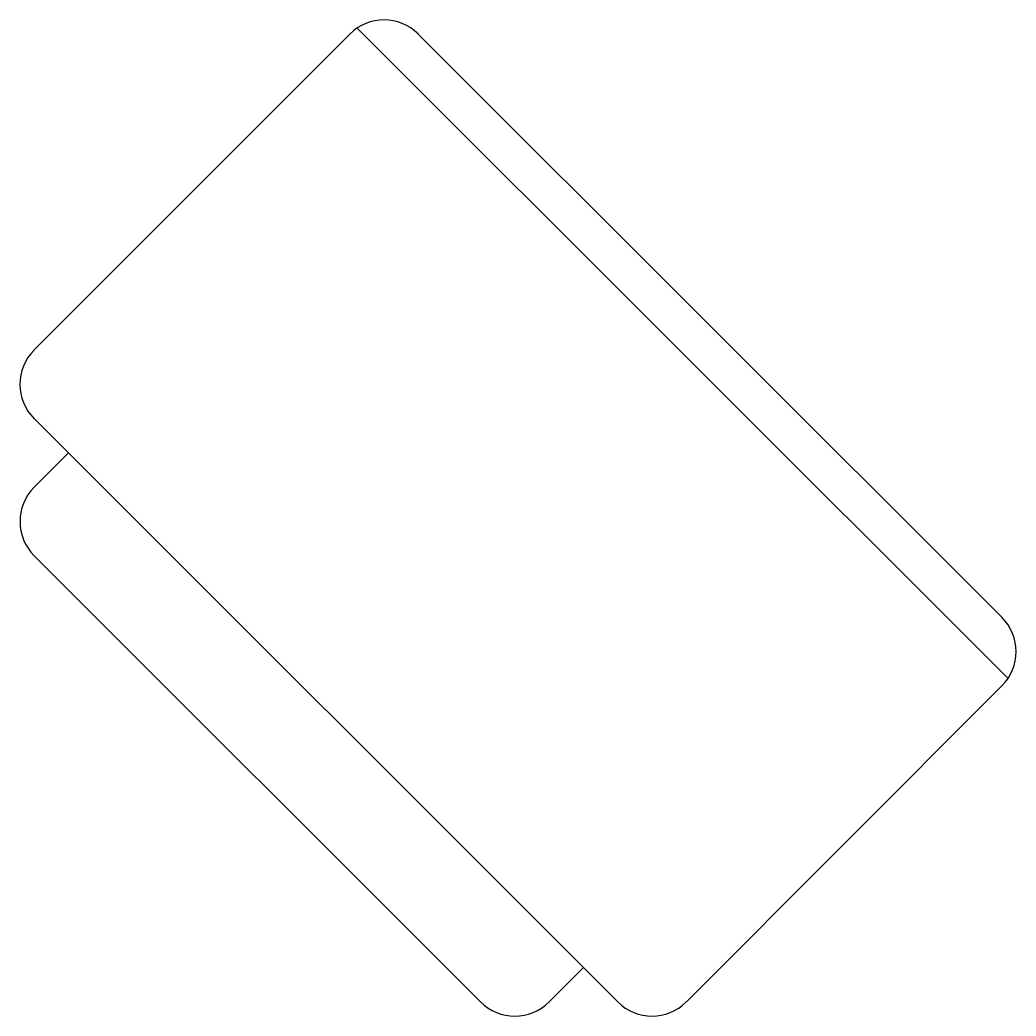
# Model space of a CAD drawing. Extents: x 36.4 to 37.42, y 70.61 to 71.64.
import ezdxf

# ---------------------------------------------------------------- set-up
doc = ezdxf.new("R2010")
doc.units = 0
doc.header["$LTSCALE"] = 0.5
doc.header["$MEASUREMENT"] = 0
doc.layers.add('PISO', color=253, linetype='CONTINUOUS')

msp = doc.modelspace()

# ---------------------------------------------------------------- linework, layer by layer
at = {"layer": 'PISO'}
for p, q in [((37.4147, 70.96), (36.7441, 71.63)), ((37.4083, 71.0229), (36.807, 71.6237)), ((36.7363, 71.6237), (36.4111, 71.2983)), ((36.4112, 71.2276), (37.0125, 70.6268)), ((36.4465, 71.1922), (36.4112, 71.1568)), ((36.4112, 71.0861), (36.871, 70.6267)), ((37.0832, 70.6268), (37.4083, 70.9522)), ((36.9417, 70.6267), (36.9771, 70.6621))]:
    msp.add_line(p, q, dxfattribs=at)
for centre, start, end in [((36.7717, 71.5883), 45.0232, 135.0232), ((36.4465, 71.2629), 135.0232, 225.0232), ((36.4466, 71.1215), 135.0232, 225.0232), ((37.3729, 70.9875), 315.0232, 45.0232), ((36.9064, 70.6621), 225.0232, 315.0232), ((37.0478, 70.6621), 225.0232, 315.0232)]:
    msp.add_arc(centre, 0.05, start, end, dxfattribs=at)

doc.saveas('drawing.dxf')
